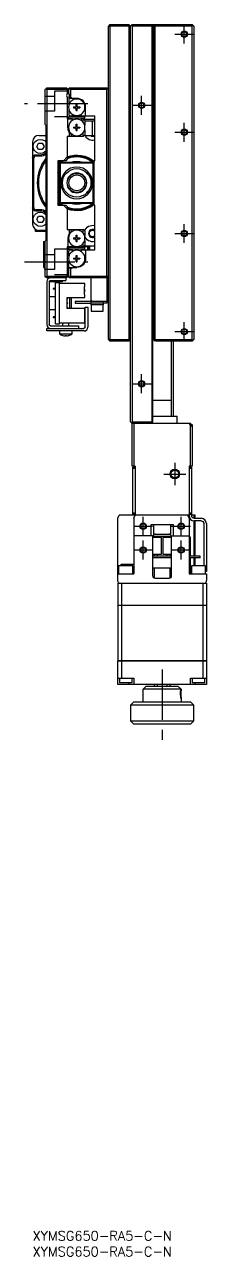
# Model space of a CAD drawing. Extents: x -3 to 453, y -8 to 381.
# Drawn here: x -2.5 to 55, y -8 to 381.2 of the extents above; entities that cross this region are included whole.
import ezdxf

# ---------------------------------------------------------------- set-up
doc = ezdxf.new("R2010")
doc.units = 0
doc.header["$LTSCALE"] = 0.5
doc.linetypes.add('CENTER', pattern=[50.8, 31.75, -6.35, 6.35, -6.35])
doc.linetypes.add('DASHED', pattern=[19.05, 12.7, -6.35])
for name, color, linetype in [('MSM_CENTER', 1, 'CENTER'), ('MSM_CONTINUOUS', 7, 'CONTINUOUS'), ('MSM_DASHED', 4, 'DASHED'), ('MSM_NARROW', 5, 'CONTINUOUS'), ('MSM_PART_NUMBER', 7, 'CONTINUOUS')]:
    doc.layers.add(name, color=color, linetype=linetype)
doc.styles.get("Standard").update_dxf_attribs({"font": 'txt.shx', "height": 1, "bigfont": 'bigfont.shx'})

# ---------------------------------------------------------------- blocks, each defined once
blk = doc.blocks.new('*U2')
at = {"layer": 'MSM_PART_NUMBER'}
blk.add_text('XYMSG650-RA5-C-N', height=3, dxfattribs=at).set_placement((0, -3))
blk = doc.blocks.new('*U3')
at = {"layer": 'MSM_PART_NUMBER'}
blk.add_text('XYMSG650-RA5-C-N', height=3, dxfattribs=at).set_placement((0, -8))

msp = doc.modelspace()

# ---------------------------------------------------------------- linework, layer by layer
at = {"layer": 'MSM_CENTER'}
for p, q in [((45, 378.21), (51, 378.21)), ((48, 375.21), (48, 381.21)), ((34.5, 352.71), (34.5, 358.71)), ((17.5, 356.21), (-2.5, 356.21)), ((31.5, 355.71), (37.5, 355.71)), ((45, 347.21), (51, 347.21)), ((48, 344.21), (48, 350.21)), ((48, 312.21), (48, 318.21)), ((45, 315.21), (51, 315.21)), ((-2.5, 306.21), (17.5, 306.21)), ((45, 284.21), (51, 284.21)), ((48, 281.21), (48, 287.21)), ((34.5, 264.71), (34.5, 270.71)), ((31.5, 267.71), (37.5, 267.71)), ((45, 242.71), (45, 235.71)), ((41.5, 239.21), (48.5, 239.21)), ((32, 222.71), (38, 222.71)), ((35, 219.71), (35, 225.71)), ((44, 222.71), (50, 222.71)), ((47, 219.71), (47, 225.71)), ((35, 212.21), (35, 218.21)), ((47, 212.21), (47, 218.21)), ((32, 215.21), (38, 215.21)), ((44, 215.21), (50, 215.21)), ((41, 177.46), (41, 153.46))]:
    msp.add_line(p, q, dxfattribs=at)
at = {"layer": 'MSM_CONTINUOUS'}
for p, q in [((24.5, 381.21), (24, 380.71)), ((24.5, 380.71), (24, 380.5)), ((24, 281.71), (24, 380.71)), ((24.5, 381.21), (24.5, 281.21)), ((24.5, 381.21), (30.5, 381.21)), ((31, 380.71), (24.5, 380.71)), ((30.5, 381.21), (30.5, 281.21)), ((30.5, 381.21), (31, 380.71)), ((31.5, 381.21), (31, 380.71)), ((31, 255.71), (31, 380.71)), ((31.5, 380.71), (31.25, 380.96)), ((31.5, 381.21), (38.7, 381.21)), ((37.8, 380.71), (31.5, 380.71)), ((31.5, 380.71), (31.5, 255.71)), ((38, 380.91), (37.8, 380.71)), ((37.8, 255.71), (37.8, 380.71)), ((38, 381.21), (38, 255.61)), ((38.2, 379.81), (38.2, 381.21)), ((38.5, 379.81), (38.2, 379.81)), ((38.4, 380.81), (38.4, 380.11)), ((38.5, 380.71), (38.6, 380.81)), ((38.5, 281.71), (38.5, 380.71)), ((38.6, 380.81), (39, 381.21)), ((38.7, 380.71), (38.6, 380.81)), ((38.7, 381.21), (38.85, 381.06)), ((38.7, 381.11), (38.9, 381.11)), ((50.5, 380.71), (38.7, 380.71)), ((38.7, 380.71), (38.7, 281.71)), ((39, 381.21), (50.5, 381.21)), ((50.5, 381.21), (51, 380.71)), ((50.75, 380.96), (50.5, 380.71)), ((50.5, 281.71), (50.5, 380.71)), ((51, 380.71), (51, 281.71)), ((4, 360.71), (4.5, 361.21)), ((4, 349.61), (4, 360.71)), ((4.5, 360.71), (4.25, 360.96)), ((4.5, 361.21), (10.8, 361.21)), ((4.5, 360.71), (4.5, 301.71)), ((11, 360.71), (4.5, 360.71)), ((10.8, 361.21), (11, 361.01)), ((11, 361.01), (11, 359.47)), ((11, 358.15), (11, 351.41)), ((11.6, 361.11), (11.5, 361.01)), ((11.5, 359.47), (11.5, 361.01)), ((11.5, 358.15), (11.5, 355.82)), ((11.6, 361.11), (11.7, 361.21)), ((12, 360.71), (11.6, 361.11)), ((12, 358.41), (11.65, 357.91)), ((11.7, 361.21), (23.5, 361.21)), ((23.5, 360.71), (12, 360.71)), ((12, 360.71), (12, 358.41)), ((12.5, 357.91), (12, 358.41)), ((23.5, 361.21), (24, 360.71)), ((23.75, 360.96), (23.5, 360.71)), ((23.5, 301.71), (23.5, 360.71)), ((14, 357.91), (11.5, 357.91)), ((11.5, 354.39), (11.5, 352.71)), ((13, 355.25), (13.8, 355.25)), ((13, 355.25), (13, 354.96)), ((13, 354.96), (13.8, 354.96)), ((13.53, 354.96), (13.53, 355.25)), ((13.86, 356.11), (14.15, 356.11)), ((13.86, 355.31), (13.86, 356.11)), ((14.15, 355.58), (13.86, 355.58)), ((13.86, 354.11), (13.86, 354.9)), ((13.86, 354.64), (14.15, 354.64)), ((14.15, 355.31), (14.15, 356.11)), ((14.15, 354.11), (14.15, 354.9)), ((14.21, 355.25), (15, 355.25)), ((14.21, 354.96), (15, 354.96)), ((14.47, 354.96), (14.47, 355.25)), ((15, 355.25), (15, 354.96)), ((16.8, 352.41), (16.8, 355.11)), ((11, 351.41), (12.46, 351.41)), ((11.2, 348.71), (11.2, 351.41)), ((11.5, 352.71), (11.8, 352.41)), ((11.5, 351.61), (11.5, 352.21)), ((16.5, 352.21), (11.5, 352.21)), ((16.5, 351.61), (11.5, 351.61)), ((11.8, 352.41), (12.46, 352.41)), ((12.54, 352.55), (12.46, 352.41)), ((12.46, 351.41), (12.67, 351.03)), ((12.58, 351.21), (12.57, 351.21)), ((13.86, 354.11), (14.15, 354.11)), ((15.54, 352.41), (15.33, 352.79)), ((15.43, 351.21), (15.42, 351.21)), ((15.46, 351.27), (15.54, 351.41)), ((15.54, 352.41), (19.7, 352.41)), ((16, 351.41), (15.54, 351.41)), ((16, 350.37), (16, 351.41)), ((16.5, 350.91), (16, 351.41)), ((19.7, 351.21), (16.2, 351.21)), ((16.5, 351.61), (16.5, 352.21)), ((16.5, 350.91), (16.5, 349.42)), ((19.7, 350.66), (16.5, 350.66)), ((19, 346.16), (19, 350.66)), ((19.7, 338.21), (19.7, 352.41)), ((4, 349.61), (4.3, 349.31)), ((4.3, 313.11), (4.3, 349.31)), ((11.7, 345.91), (11.7, 347.11)), ((12.2, 346.56), (12.2, 345.91)), ((13, 348.85), (13.8, 348.85)), ((13, 348.85), (13, 348.56)), ((13, 348.56), (13.8, 348.56)), ((13.53, 348.56), (13.53, 348.85)), ((13.86, 349.71), (14.15, 349.71)), ((13.86, 348.91), (13.86, 349.71)), ((14.15, 349.18), (13.86, 349.18)), ((13.86, 347.71), (13.86, 348.5)), ((13.86, 348.24), (14.15, 348.24)), ((13.86, 347.71), (14.15, 347.71)), ((14.15, 348.91), (14.15, 349.71)), ((14.15, 347.71), (14.15, 348.5)), ((14.21, 348.85), (15, 348.85)), ((14.21, 348.56), (15, 348.56)), ((14.47, 348.56), (14.47, 348.85)), ((15, 348.85), (15, 348.56)), ((16, 345.91), (16, 347.05)), ((16, 345.91), (16.5, 346.41)), ((16.5, 347.99), (16.5, 346.16)), ((0, 344.21), (0, 318.21)), ((1.35, 342.71), (1.92, 343.71)), ((1.92, 341.71), (1.35, 342.71)), ((1.92, 343.71), (3.08, 343.71)), ((2, 346.21), (4.3, 346.21)), ((3.08, 343.71), (3.65, 342.71)), ((3.65, 342.71), (3.08, 341.71)), ((16, 345.91), (11, 345.91)), ((11, 345.91), (11, 338.71)), ((16.5, 346.16), (19.7, 346.16)), ((0.38, 323.44), (0.38, 338.98)), ((1, 340.11), (2.5, 340.11)), ((1.13, 339.73), (2.5, 339.73)), ((3.08, 341.71), (1.92, 341.71)), ((9.79, 338.21), (11, 339.42)), ((11, 338.71), (10.5, 338.21)), ((10.5, 338.21), (8, 338.21)), ((8, 338.21), (8, 324.21)), ((8.5, 336.91), (8.8, 337.21)), ((8.5, 325.51), (8.5, 336.91)), ((9, 337.41), (8.8, 337.21)), ((8.8, 337.21), (8.8, 325.21)), ((9, 337.41), (9.3, 337.71)), ((19, 337.41), (9, 337.41)), ((9.3, 337.71), (18.7, 337.71)), ((18.7, 337.71), (19, 337.41)), ((19.2, 337.21), (19, 337.41)), ((19.2, 325.21), (19.2, 337.21)), ((19.2, 337.21), (19.5, 336.91)), ((19.5, 324.21), (19.5, 338.21)), ((19.5, 338.21), (19.7, 338.21)), ((17.2, 334.18), (17.2, 334.37)), ((17.2, 334.18), (17.43, 333.96)), ((17.43, 334.13), (17.43, 333.96)), ((17.43, 333.96), (17.56, 333.96)), ((12.56, 328.41), (12.63, 328.41)), ((12.69, 328.34), (12.63, 328.41)), ((15.38, 328.41), (15.31, 328.34)), ((15.38, 328.41), (15.44, 328.41)), ((17.43, 328.46), (17.2, 328.23)), ((17.2, 328.04), (17.2, 328.23)), ((17.43, 328.46), (17.43, 328.29)), ((17.56, 328.46), (17.43, 328.46)), ((8, 324.21), (10.5, 324.21)), ((8.8, 325.21), (8.5, 325.51)), ((8.8, 325.21), (9, 325.01)), ((9, 325.01), (19, 325.01)), ((9.3, 324.71), (9, 325.01)), ((18.7, 324.71), (9.3, 324.71)), ((11, 323), (9.79, 324.21)), ((10.5, 324.21), (11, 323.71)), ((11, 323.71), (11, 316.51)), ((19, 325.01), (18.7, 324.71)), ((19, 325.01), (19.2, 325.21)), ((19.5, 325.51), (19.2, 325.21)), ((19.7, 324.21), (19.5, 324.21)), ((19.7, 310.01), (19.7, 324.21)), ((2.5, 322.31), (1, 322.31)), ((2.5, 322.69), (1.13, 322.69)), ((1.35, 319.71), (1.92, 320.71)), ((1.92, 318.71), (1.35, 319.71)), ((1.92, 320.71), (3.08, 320.71)), ((3.08, 320.71), (3.65, 319.71)), ((3.65, 319.71), (3.08, 318.71)), ((0.9, 315.81), (0.9, 316.54)), ((4.1, 315.81), (0.9, 315.81)), ((3.08, 318.71), (1.92, 318.71)), ((4.3, 316.21), (2, 316.21)), ((4.1, 316.21), (4.1, 315.81)), ((11, 316.51), (16, 316.51)), ((11.7, 315.31), (11.7, 316.51)), ((12.2, 316.51), (12.2, 315.85)), ((16, 315.37), (16, 316.51)), ((16.5, 316.01), (16, 316.51)), ((16.5, 316.01), (16.5, 314.42)), ((3.5, 312.71), (4, 312.71)), ((3.5, 312.71), (3.5, 304.71)), ((4.3, 313.11), (4, 312.81)), ((4, 301.71), (4, 312.81)), ((11.2, 313.71), (11.2, 311.01)), ((12.67, 311.39), (12.46, 311.01)), ((13, 313.85), (13.8, 313.85)), ((13, 313.85), (13, 313.56)), ((13, 313.56), (13.8, 313.56)), ((13.53, 313.56), (13.53, 313.85)), ((13.86, 314.71), (14.15, 314.71)), ((13.86, 313.91), (13.86, 314.71)), ((14.15, 314.18), (13.86, 314.18)), ((13.86, 312.71), (13.86, 313.5)), ((13.86, 313.24), (14.15, 313.24)), ((13.86, 312.71), (14.15, 312.71)), ((14.15, 313.91), (14.15, 314.71)), ((14.15, 312.71), (14.15, 313.5)), ((14.21, 313.85), (15, 313.85)), ((14.21, 313.56), (15, 313.56)), ((14.47, 313.56), (14.47, 313.85)), ((15, 313.85), (15, 313.56)), ((16, 311.01), (16, 312.05)), ((16, 311.01), (16.5, 311.51)), ((16.5, 312.99), (16.5, 311.51)), ((12.46, 311.01), (11, 311.01)), ((11, 311.01), (11, 301.41)), ((11.58, 310.13), (11, 310.13)), ((11.5, 310.21), (11.5, 310.81)), ((16.5, 310.81), (11.5, 310.81)), ((16.5, 310.21), (11.5, 310.21)), ((11.8, 310.01), (11.5, 309.71)), ((11.5, 308.02), (11.5, 309.71)), ((11.7, 310.21), (11.65, 310.16)), ((11.8, 310.01), (12.46, 310.01)), ((12, 311.01), (12, 310.81)), ((12.46, 310.01), (12.54, 309.87)), ((12.58, 311.21), (12.57, 311.21)), ((13.86, 308.31), (14.15, 308.31)), ((13.86, 307.51), (13.86, 308.31)), ((14.15, 307.78), (13.86, 307.78)), ((14.15, 307.51), (14.15, 308.31)), ((15.33, 309.63), (15.54, 310.01)), ((15.43, 311.21), (15.42, 311.21)), ((15.43, 311.21), (15.43, 311.21)), ((15.43, 309.81), (15.43, 309.8)), ((15.54, 311.01), (15.46, 311.15)), ((17.43, 311.01), (15.54, 311.01)), ((15.54, 310.01), (19.7, 310.01)), ((15.93, 310.81), (15.93, 311.01)), ((15.93, 310.01), (15.93, 310.21)), ((19.7, 311.21), (16.2, 311.21)), ((16.5, 310.21), (16.5, 310.81)), ((16.8, 310.01), (16.8, 307.31)), ((17.43, 311.21), (17.43, 310.01)), ((17.93, 310.01), (17.93, 311.21)), ((18, 311.01), (17.93, 311.01)), ((18, 311.21), (18, 310.01)), ((11, 304.21), (11.5, 304.21)), ((11, 303.71), (11.5, 303.71)), ((11.5, 301.41), (11.5, 306.59)), ((11.5, 304.51), (14, 304.51)), ((11.65, 304.51), (12, 304.01)), ((12, 304.01), (12.5, 304.51)), ((12, 304.01), (12, 301.71)), ((13, 307.45), (13.8, 307.45)), ((13, 307.45), (13, 307.16)), ((13, 307.16), (13.8, 307.16)), ((13.53, 307.16), (13.53, 307.45)), ((13.86, 306.31), (13.86, 307.1)), ((13.86, 306.84), (14.15, 306.84)), ((13.86, 306.31), (14.15, 306.31)), ((14.15, 306.31), (14.15, 307.1)), ((14.21, 307.45), (15, 307.45)), ((14.21, 307.16), (15, 307.16)), ((14.47, 307.16), (14.47, 307.45)), ((15, 307.45), (15, 307.16)), ((4.25, 301.46), (4, 301.71)), ((4.25, 301.46), (4.5, 301.71)), ((4.5, 301.21), (4.25, 301.46)), ((4.5, 301.71), (11, 301.71)), ((10.8, 301.21), (4.5, 301.21)), ((4.5, 300.01), (4.5, 286.41)), ((5.3, 300.01), (5.3, 286.41)), ((5.5, 300.36), (5.5, 299.91)), ((9.5, 299.91), (5.5, 299.91)), ((5.7, 300.41), (10.5, 300.41)), ((7.3, 286.71), (7.3, 299.71)), ((7.3, 299.71), (8.5, 299.71)), ((8.5, 286.71), (8.5, 299.71)), ((9.5, 299.91), (9.5, 300.41)), ((10.5, 301.21), (10.5, 300.41)), ((11, 301.41), (10.8, 301.21)), ((11.5, 301.41), (11.6, 301.31)), ((11.6, 301.31), (12, 301.71)), ((11.7, 301.21), (11.6, 301.31)), ((23.5, 301.21), (11.7, 301.21)), ((12, 301.71), (23.5, 301.71)), ((18.5, 301.21), (18.5, 292.71)), ((23.5, 301.71), (23.75, 301.46)), ((23.75, 301.46), (23.5, 301.21)), ((23.5, 301.21), (23.5, 293.21)), ((24, 301.71), (23.75, 301.46)), ((6.5, 297.83), (6.5, 297.58)), ((7.3, 297.83), (6.5, 297.83)), ((7.3, 297.58), (6.5, 297.58)), ((16.5, 299.46), (8.5, 299.46)), ((16.5, 298.46), (16.4, 298.46)), ((16.4, 295.96), (16.4, 298.46)), ((16.4, 297.66), (16.5, 297.66)), ((16.4, 297.28), (16.5, 297.28)), ((16.4, 297.13), (16.5, 297.13)), ((16.4, 296.76), (16.5, 296.76)), ((16.5, 295.96), (16.4, 295.96)), ((16.5, 298.46), (16.5, 299.46)), ((16.5, 296.76), (16.5, 297.66)), ((16.5, 294.96), (16.5, 295.96)), ((7.3, 295.21), (5.3, 295.21)), ((11, 294.96), (16.5, 294.96)), ((11, 291.46), (11, 294.96)), ((11.7, 294.96), (11.7, 291.46)), ((12.2, 294.96), (12.2, 291.46)), ((13.5, 293.71), (13.5, 293.21)), ((23.5, 293.71), (13.5, 293.71)), ((13.5, 293.21), (18.5, 293.21)), ((16.7, 285.71), (16.7, 291.91)), ((16.7, 291.91), (17.5, 291.91)), ((17.5, 291.91), (17.5, 285.61)), ((19, 293.71), (18.5, 294.21)), ((22.5, 293.21), (18.5, 293.21)), ((22.5, 292.71), (18.5, 292.71)), ((18.6, 292.71), (18.6, 290.71)), ((22.4, 290.71), (22.4, 292.71)), ((22.5, 292.71), (22.5, 293.71)), ((23.5, 293.21), (22.5, 293.21)), ((5.3, 291.21), (7.3, 291.21)), ((7.3, 288.83), (6.5, 288.83)), ((6.5, 288.83), (6.5, 288.58)), ((7.3, 288.58), (6.5, 288.58)), ((16.5, 291.46), (11, 291.46)), ((16.5, 286.96), (16.5, 291.46)), ((18.6, 290.71), (22.4, 290.71)), ((4.5, 284.41), (4.5, 285.21)), ((4.5, 285.21), (16.2, 285.21)), ((16.3, 284.41), (4.5, 284.41)), ((5.7, 286.01), (14.5, 286.01)), ((7.3, 286.71), (8.5, 286.71)), ((8.5, 286.96), (16.5, 286.96)), ((8.5, 284.41), (8.5, 283.51)), ((9.5, 286.96), (9.5, 286.01)), ((11.5, 286.01), (11.5, 286.96)), ((12.5, 283.51), (12.5, 284.41)), ((14.5, 286.01), (14.5, 285.21)), ((8.5, 283.51), (12.5, 283.51)), ((9.55, 282.95), (9.57, 282.95)), ((10.3, 282.95), (10.7, 282.95)), ((10.3, 282.82), (10.3, 282.95)), ((10.7, 282.95), (10.7, 282.82)), ((11.43, 282.95), (11.45, 282.95)), ((24.5, 281.71), (24, 281.92)), ((24, 281.71), (24.5, 281.21)), ((24.5, 281.71), (31, 281.71)), ((30.5, 281.21), (24.5, 281.21)), ((31, 281.71), (30.5, 281.21)), ((38.5, 282.61), (38.1, 282.61)), ((38.1, 255.71), (38.1, 282.61)), ((38.4, 282.31), (38.4, 281.61)), ((38.6, 281.61), (38.5, 281.71)), ((38.6, 281.61), (38.7, 281.71)), ((39, 281.21), (38.6, 281.61)), ((38.7, 281.71), (50.5, 281.71)), ((38.9, 281.31), (38.7, 281.31)), ((50.5, 281.21), (39, 281.21)), ((44, 257.51), (44, 281.21)), ((44.5, 281.21), (44.5, 257.51)), ((50.5, 281.71), (50.75, 281.46)), ((51, 281.71), (50.5, 281.21)), ((38, 262.51), (44, 262.51)), ((38.1, 257.51), (45.75, 257.51)), ((45.75, 255.21), (45.75, 257.51)), ((31, 255.71), (31.5, 255.21)), ((31.25, 255.46), (31.5, 255.71)), ((31.5, 255.71), (37.8, 255.71)), ((31.5, 241.71), (31.5, 255.21)), ((50, 255.21), (31.5, 255.21)), ((32, 255.21), (32, 241.71)), ((37.6, 255.21), (37.95, 255.56)), ((37.8, 255.71), (37.95, 255.56)), ((37.95, 255.56), (38, 255.61)), ((38, 255.61), (38.1, 255.71)), ((50, 254.6), (49.69, 255.21)), ((50, 255.21), (50.5, 254.71)), ((50, 241.71), (50, 254.6)), ((50.5, 254.1), (50, 254.6)), ((50.5, 254.71), (50.5, 241.71)), ((32.5, 241.71), (31.5, 241.71)), ((31.7, 241.41), (32.5, 241.41)), ((31.7, 226.41), (31.7, 241.41)), ((32.5, 241.71), (32.5, 226.21)), ((49.5, 241.71), (49.5, 226.01)), ((50.5, 241.71), (49.5, 241.71)), ((49.5, 241.41), (50.3, 241.41)), ((50.3, 241.41), (50.3, 226.01)), ((32.5, 240.91), (31.7, 240.91)), ((50.3, 240.91), (49.5, 240.91)), ((27, 225.21), (27.38, 226.21)), ((32.48, 226.21), (27.38, 226.21)), ((31.7, 226.91), (32.5, 226.91)), ((32.5, 226.41), (31.7, 226.41)), ((32.1, 225.21), (32.48, 226.21)), ((49.5, 226.21), (32.5, 226.21)), ((49.5, 225.21), (49.12, 226.21)), ((49.5, 226.91), (50.3, 226.91)), ((50.3, 226.41), (49.5, 226.41)), ((51.5, 226.21), (50.3, 226.21)), ((51, 226.21), (51, 225.22)), ((51.5, 225.21), (51.5, 226.21)), ((27, 205.71), (27, 225.21)), ((32.1, 225.21), (32.1, 207.71)), ((37.5, 223.21), (44.5, 223.21)), ((37.5, 219.71), (37.5, 223.21)), ((38.25, 223.21), (38.25, 220.21)), ((43.75, 220.21), (43.75, 223.21)), ((44.5, 223.21), (44.5, 219.71)), ((49.5, 225.21), (49.5, 207.71)), ((51, 224.41), (51, 213.21)), ((51.1, 225.21), (53.4, 225.21)), ((53.4, 224.41), (51.1, 224.41)), ((51.5, 213.21), (51.5, 224.41)), ((54.2, 223.61), (54.2, 210.21)), ((55, 223.61), (55, 208.41)), ((38.13, 219.71), (32.1, 219.71)), ((38.1, 207.01), (38.1, 219.41)), ((38.5, 219.21), (38.1, 219.21)), ((40.75, 219.11), (38.1, 219.11)), ((38.12, 219.61), (43.88, 219.61)), ((38.13, 219.71), (38.13, 219.62)), ((38.13, 219.62), (38.16, 219.7)), ((38.25, 220.21), (43.75, 220.21)), ((38.5, 219.61), (38.5, 219.11)), ((39.5, 219.11), (39.5, 219.61)), ((40.75, 213.91), (40.75, 219.11)), ((41.25, 219.11), (41.25, 213.91)), ((43.9, 219.11), (41.25, 219.11)), ((42.5, 219.61), (42.5, 219.11)), ((43.5, 219.11), (43.5, 219.61)), ((43.9, 219.21), (43.5, 219.21)), ((43.85, 219.7), (43.87, 219.62)), ((43.87, 219.71), (43.87, 219.62)), ((43.87, 219.71), (49.5, 219.71)), ((43.9, 219.41), (43.9, 207.01)), ((50, 219.21), (49.5, 219.21)), ((50, 213.21), (50, 219.21)), ((31.75, 210.21), (27.25, 210.21)), ((27.25, 210.21), (27.25, 207.71)), ((28.05, 210.21), (28.05, 210.71)), ((28.05, 210.71), (32.1, 210.71)), ((31.75, 207.71), (31.75, 210.21)), ((38.1, 213.91), (40.75, 213.91)), ((43.9, 213.21), (38.1, 213.21)), ((43.9, 212.71), (38.1, 212.71)), ((38.5, 213.91), (38.5, 213.21)), ((39.5, 213.21), (39.5, 213.91)), ((41.25, 213.91), (43.9, 213.91)), ((42.5, 213.91), (42.5, 213.21)), ((43.5, 213.21), (43.5, 213.91)), ((53, 213.21), (49.5, 213.21)), ((53, 212.71), (49.5, 212.71)), ((50, 207.71), (50, 212.71)), ((54.75, 210.21), (50.25, 210.21)), ((50.25, 210.21), (50.25, 207.71)), ((51, 212.71), (51, 210.21)), ((51.5, 210.21), (51.5, 212.71)), ((53, 212.71), (53, 213.21)), ((54.75, 207.71), (54.75, 210.21)), ((27, 207.71), (32.1, 207.71)), ((38.1, 209.61), (43.9, 209.61)), ((43.9, 209.41), (38.1, 209.41)), ((38.5, 209.41), (38.5, 206.32)), ((43.5, 206.32), (43.5, 209.41)), ((49.5, 207.71), (55, 207.71)), ((54.75, 208.91), (55, 208.91)), ((55, 208.41), (54.75, 208.41)), ((55, 207.71), (55, 205.71)), ((27, 204.71), (27, 197.72)), ((27, 204.71), (55, 204.71)), ((28.15, 204.71), (28.15, 197.72)), ((43.1, 206.21), (38.9, 206.21)), ((53.85, 204.71), (53.85, 197.72)), ((55, 204.71), (55, 197.72)), ((27, 197.72), (55, 197.72)), ((27, 197.71), (27, 180.22)), ((55, 197.71), (27, 197.71)), ((27.01, 197.71), (27.01, 197.72)), ((28.15, 197.71), (28.15, 180.22)), ((28.16, 197.71), (28.16, 197.72)), ((53.84, 197.71), (53.84, 197.72)), ((53.85, 197.71), (53.85, 180.22)), ((54.99, 197.71), (54.99, 197.72)), ((55, 197.71), (55, 180.22)), ((27, 180.22), (55, 180.22)), ((55, 180.21), (27, 180.21)), ((27, 172.71), (27, 180.21)), ((27.01, 180.21), (27.01, 180.22)), ((28.15, 180.21), (28.15, 174.71)), ((28.16, 180.21), (28.16, 180.22)), ((53.84, 180.21), (53.84, 180.22)), ((53.85, 180.21), (53.85, 174.71)), ((54.99, 180.21), (54.99, 180.22)), ((55, 180.21), (55, 172.71)), ((27, 174.71), (32, 174.71)), ((55, 172.71), (27, 172.71)), ((27.5, 174.71), (27.5, 173.21)), ((31.5, 173.21), (27.5, 173.21)), ((30.5, 172.71), (30.5, 173.21)), ((31.5, 173.21), (31.5, 174.71)), ((32, 174.71), (32, 172.71)), ((36, 172.21), (35, 171.21)), ((36, 172.21), (46, 172.21)), ((38.5, 172.71), (38.5, 172.21)), ((39.5, 172.21), (39.5, 172.71)), ((42.5, 172.71), (42.5, 172.21)), ((43.5, 172.21), (43.5, 172.71)), ((47, 171.21), (46, 172.21)), ((50, 172.71), (50, 174.71)), ((50, 174.71), (55, 174.71)), ((50.5, 174.71), (50.5, 173.21)), ((54.5, 173.21), (50.5, 173.21)), ((51.5, 172.71), (51.5, 173.21)), ((54.5, 173.21), (54.5, 174.71)), ((47, 171.21), (35, 171.21)), ((35, 167.21), (35, 171.21)), ((47, 171.21), (47, 170.96)), ((47, 168.46), (47, 167.21)), ((32, 167.21), (31, 166.21)), ((51, 166.21), (31, 166.21)), ((31, 166.21), (31, 161.21)), ((32, 167.21), (50, 167.21)), ((51, 166.21), (50, 167.21)), ((51, 161.21), (51, 166.21)), ((31, 161.21), (51, 161.21)), ((31, 161.21), (32, 160.21)), ((50, 160.21), (32, 160.21)), ((50, 160.21), (51, 161.21))]:
    msp.add_line(p, q, dxfattribs=at)
for centre, radius in [((48, 378.21), 0.783), ((34.5, 355.71), 0.783), ((48, 347.21), 0.783), ((14, 331.21), 4.5), ((14, 331.21), 3), ((48, 315.21), 0.783), ((48, 284.21), 0.783), ((34.5, 267.71), 0.783), ((45, 239.21), 1.23), ((35, 222.71), 0.783), ((47, 222.71), 0.783), ((35, 215.21), 0.783), ((47, 215.21), 0.783)]:
    msp.add_circle(centre, radius, dxfattribs=at)
at = {"layer": 'MSM_CONTINUOUS', "extrusion": (0, 0, -1)}
for centre, radius in [((-14, 355.11), 2.6), ((-14, 348.71), 2.6), ((-14, 331.21), 5), ((-14, 331.21), 3.15), ((-14, 313.71), 2.6), ((-14, 307.31), 2.6)]:
    msp.add_circle(centre, radius, dxfattribs=at)
at = {"layer": 'MSM_CONTINUOUS'}
for centre, radius, start, end in [((38.7, 380.81), 0.3, 90, 180), ((38.7, 380.11), 0.3, 180, 228.1897), ((11.75, 358.81), 1, 138.5904, 221.4096), ((10.75, 358.81), 1, 318.5904, 41.4096), ((14, 355.11), 2.8, 0, 90), ((14, 351.91), 1.59, 143.8028, 169.1069), ((14, 351.91), 1.59, 190.8931, 216.1972), ((14.12, 351.79), 1.75, 142.994, 154.5052), ((14.12, 352.02), 1.75, 214.5052, 217.006), ((13.89, 351.79), 1.75, 34.5052, 37.006), ((14, 351.91), 1.59, 10.8931, 36.1972), ((14, 351.91), 1.59, 323.8028, 349.1069), ((13.89, 352.02), 1.75, 322.994, 334.5052), ((14, 348.71), 2.8, 214.7719, 229.9948), ((2, 344.21), 2, 90, 180), ((1.11, 339), 0.727, 88.5665, 181.4335), ((14, 331.21), 12.5, 140.8958, 219.1042), ((2.5, 342.71), 2.6, 270, 313.8131), ((2.5, 342.71), 2.98, 270, 307.1302), ((14, 331.21), 8.5, 49.6798, 110.6673), ((14, 331.21), 8.2, 47.8764, 111.4601), ((14, 331.21), 8.5, 124.5603, 134.9009), ((14, 331.21), 8.2, 121.3881, 137.0297), ((14, 331.21), 6.5, 147.7958, 157.3801), ((14, 331.21), 6.5, 202.6199, 212.2042), ((1.11, 323.42), 0.727, 178.5575, 271.4425), ((14, 331.21), 8.2, 222.9703, 238.6119), ((14, 331.21), 8.5, 225.0991, 235.4397), ((14, 331.21), 8.2, 248.5399, 312.1236), ((14, 331.21), 8.5, 249.3327, 310.3202), ((2.5, 319.71), 2.98, 52.8698, 90), ((2.5, 319.71), 2.6, 46.1869, 90), ((2, 318.21), 2, 180, 270), ((14, 313.71), 2.8, 130.0052, 180), ((14, 310.51), 1.59, 143.8028, 169.1069), ((14.12, 310.39), 1.75, 142.994, 145.4948), ((13.89, 310.39), 1.75, 25.4948, 37.006), ((14, 310.51), 1.59, 10.8931, 36.1972), ((14, 310.51), 1.59, 190.8931, 216.1972), ((14.12, 310.62), 1.75, 205.4948, 217.006), ((14, 310.51), 1.59, 323.8028, 349.107), ((13.89, 310.62), 1.75, 322.994, 325.4948), ((4.5, 304.71), 1, 180, 240.0001), ((5.7, 300.01), 1.2, 90, 180), ((10.9, 294.71), 0.25, 293.5782, 66.4218), ((10.9, 293.21), 0.25, 293.5782, 66.4218), ((10.9, 291.71), 0.25, 293.5782, 66.4218), ((5.7, 286.41), 1.2, 180, 270), ((16.3, 285.61), 1.2, 270, 0), ((10.5, 286.01), 3.2, 231.3178, 252.73), ((10.5, 286.01), 3.19, 253.0947, 266.4096), ((10.5, 286.01), 3.19, 273.5904, 286.9053), ((10.5, 286.01), 3.2, 287.27, 308.6822), ((38.7, 282.31), 0.3, 131.8103, 180), ((38.7, 281.61), 0.3, 180, 270), ((51.1, 226.01), 1.6, 180, 270), ((53.4, 223.61), 1.6, 0, 90), ((38.9, 219.41), 0.8, 89.9994, 158.4559), ((43.1, 219.41), 0.8, 21.0185, 90), ((52.87, 169.71), 6, 167.9754, 192.0246)]:
    msp.add_arc(centre, radius, start, end, dxfattribs=at)
at = {"layer": 'MSM_CONTINUOUS', "extrusion": (0, 0, -1)}
for centre, radius, start, end in [((-13.8, 355.31), 0.06, 180, 270), ((-13.8, 354.9), 0.06, 90, 180), ((-14.21, 355.31), 0.06, 270, 0), ((-14.21, 354.9), 0.06, 0, 90), ((-14, 348.71), 2.8, 325.2281, 0), ((-13.8, 348.91), 0.06, 180, 270), ((-13.8, 348.5), 0.06, 90, 180), ((-14.21, 348.91), 0.06, 270, 0), ((-14.21, 348.5), 0.06, 0, 90), ((-2.5, 342.71), 2.25, 216.8699, 143.1302), ((-19, 347.21), 2.6, 254.3815, 336.1812), ((-1, 339.11), 1, 0, 90), ((-14, 331.21), 8.8, 70.0677, 128.6822), ((-14, 331.21), 12, 323.9334, 36.0666), ((-14, 331.21), 8.8, 47.0141, 52.6982), ((-14, 331.21), 6.8, 28.0725, 36.0189), ((-14, 331.21), 6.8, 72.9174, 107.0826), ((-14, 331.21), 6.8, 323.9811, 331.9275), ((-1, 323.31), 1, 270, 0), ((-14, 331.21), 8.8, 307.3018, 312.9859), ((-14, 331.21), 8.8, 231.3178, 289.9323), ((-14, 331.21), 6.8, 252.9174, 287.0826), ((-2.5, 319.71), 2.25, 216.8699, 143.1302), ((-19, 315.21), 2.6, 15.9424, 105.6185), ((-19, 315.21), 1.01, 225.9346, 134.0654), ((-13.8, 313.91), 0.06, 180, 270), ((-13.8, 313.5), 0.06, 90, 180), ((-14.21, 313.91), 0.06, 270, 0), ((-14.21, 313.5), 0.06, 0, 90), ((-19, 315.21), 2.6, 254.3815, 344.0576), ((-11.58, 310.23), 0.1, 225, 270), ((-13.8, 307.51), 0.06, 180, 270), ((-14.21, 307.51), 0.06, 270, 0), ((-13.8, 307.1), 0.06, 90, 180), ((-14, 307.31), 2.8, 180, 270), ((-14.21, 307.1), 0.06, 0, 90), ((-5.7, 300.01), 0.4, 0, 90), ((-5.7, 286.41), 0.4, 270, 0), ((-16.2, 285.71), 0.5, 180, 270), ((-51.1, 226.01), 0.8, 270, 0), ((-53.4, 223.61), 0.8, 90, 180), ((-38.9, 219.41), 0.8, 0, 15.1266), ((-43.1, 219.41), 0.8, 164.8734, 180), ((-38.9, 207.01), 0.8, 270, 0), ((-43.1, 207.01), 0.8, 180, 270), ((-28.5, 205.71), 1.5, 318.1897, 0), ((-53.5, 205.71), 1.5, 180, 221.8103)]:
    msp.add_arc(centre, radius, start, end, dxfattribs=at)
at = {"layer": 'MSM_DASHED'}
for p, q in [((7, 358.46), (4, 358.46)), ((11, 360.21), (7, 360.21)), ((7, 360.21), (7, 352.21)), ((4, 353.96), (7, 353.96)), ((7, 352.21), (11, 352.21)), ((7, 308.46), (4, 308.46)), ((11, 310.21), (7, 310.21)), ((7, 310.21), (7, 302.21)), ((4, 303.96), (7, 303.96)), ((7, 302.21), (11, 302.21))]:
    msp.add_line(p, q, dxfattribs=at)
at = {"layer": 'MSM_NARROW'}
msp.add_line((46.94, 170.97), (47, 171.21), dxfattribs=at)
for centre, radius in [((48, 378.21), 1), ((34.5, 355.71), 1), ((48, 347.21), 1), ((14, 331.21), 2.5), ((48, 315.21), 1), ((48, 284.21), 1), ((34.5, 267.71), 1), ((45, 239.21), 1.5), ((35, 222.71), 1), ((47, 222.71), 1), ((35, 215.21), 1), ((47, 215.21), 1)]:
    msp.add_circle(centre, radius, dxfattribs=at)
for centre, start, end in [((19, 347.21), 237.1401, 302.8599), ((19, 315.21), 55.9442, 304.0558)]:
    msp.add_arc(centre, 1.25, start, end, dxfattribs=at)
at = {"layer": 'MSM_NARROW', "extrusion": (0, 0, -1)}
msp.add_arc((-52.79, 169.71), 5.98, 345.5135, 12.1963, dxfattribs=at)

# ---------------------------------------------------------------- block references
at = {"layer": 'MSM_CONTINUOUS'}
for name in ['*U2', '*U3']:
    msp.add_blockref(name, (0, 0), dxfattribs=at)

doc.saveas('drawing.dxf')
